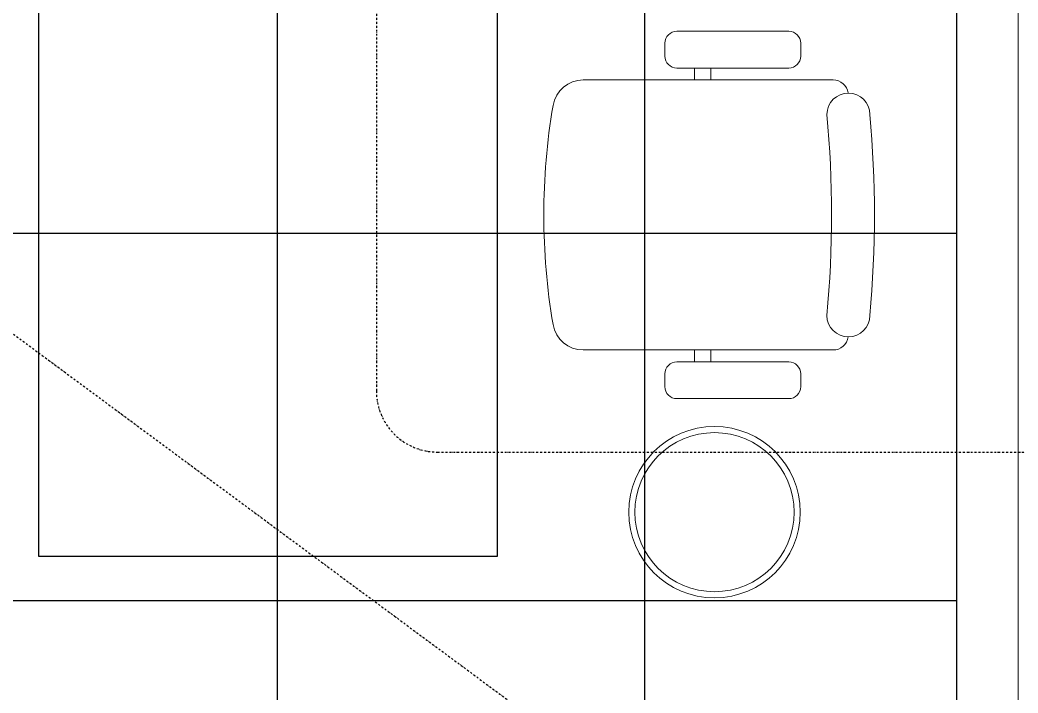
# Model space of a CAD drawing. Extents: x -560814 to 57327, y -29287 to 19916.
# Drawn here: x 11576 to 13206, y 6759 to 7858 of the extents above; entities that cross this region are included whole.
import ezdxf

# ---------------------------------------------------------------- set-up
doc = ezdxf.new("R2010")
doc.units = 0
doc.header["$LTSCALE"] = 0.25
doc.linetypes.add('DASHDOT', pattern=[25.4, 12.7, -6.35, 0, -6.35])
doc.layers.add('01-First Floor$0$FALSE CEILING', color=251, linetype='Continuous')
for name, color, linetype, lineweight in [('01-First Floor$0$LOADING', 253, 'Continuous', 5), ('01-First Floor$0$NEW Wall', 166, 'Continuous', 5), ('01-First Floor$0$Walls', 251, 'Continuous', 5), ('E-LITE-CLNG-CNDT', 6, 'DASHDOT', 35), ('T-DATA-CLNG-COND', 51, 'DASHDOT', 25)]:
    doc.layers.add(name, color=color, linetype=linetype, lineweight=lineweight)

# ---------------------------------------------------------------- blocks, each defined once
blk = doc.blocks.new('01-First Floor$0$WM00001-P')
at = {"layer": '01-First Floor$0$LOADING'}
for radius in [0.14, 0.13]:
    blk.add_circle((0, 0), radius, dxfattribs=at)
blk = doc.blocks.new('*X518')
at = {"color": 0}
for p, q in [((5, 3), (5, 3)), ((5, 3), (5, 3)), ((5, 3), (5, 3)), ((5, 3), (5, 3)), ((5, 3), (5, 3)), ((5, 3), (5, 3)), ((5, 3), (5, 3)), ((5, 3), (5, 3)), ((5, 3), (5, 3)), ((5, 3), (5, 3)), ((5, 3), (5, 3)), ((5, 3), (5, 3)), ((5, 3), (5, 3)), ((5, 3), (5, 3)), ((5, 3), (5, 3)), ((5, 3), (5, 3)), ((5, 3), (5, 3)), ((5, 3), (5, 3)), ((5, 3), (5, 3)), ((5, 3), (5, 3)), ((5, 3), (5, 3)), ((5, 3), (5, 3)), ((5, 3), (5, 3)), ((5, 3), (5, 3)), ((5, 3), (5, 3)), ((5, 3), (5, 3)), ((5, 3), (5, 3)), ((5, 3), (5, 3)), ((5, 3), (5, 3)), ((5, 3), (5, 3)), ((5, 3), (5, 3)), ((5, 3), (5, 3)), ((5, 3), (5, 3)), ((5, 3), (5, 3)), ((5, 3), (5, 3)), ((5, 3), (5, 3)), ((5, 3), (5, 3)), ((5, 3), (5, 3)), ((5, 3), (5, 3)), ((5, 3), (5, 3)), ((5, 3), (5, 3)), ((5, 3), (5, 3)), ((5, 3), (5, 3)), ((5, 3), (5, 3)), ((5, 3), (5, 3)), ((5, 3), (5, 3)), ((5, 3), (5, 3)), ((5, 3), (5, 3)), ((5, 3), (5, 3)), ((5, 3), (5, 3)), ((5, 3), (5, 3)), ((5, 3), (5, 3)), ((5, 3), (5, 3)), ((5, 3), (5, 3)), ((5, 3), (5, 3)), ((5, 3), (5, 3)), ((5, 3), (5, 3)), ((5, 3), (5, 3)), ((5, 3), (5, 3)), ((5, 3), (5, 3)), ((5, 3), (5, 3)), ((5, 3), (5, 3)), ((5, 3), (5, 3)), ((5, 3), (5, 3)), ((5, 3), (5, 3)), ((5, 3), (5, 3)), ((6, 3), (5, 3)), ((5, 3), (5, 3)), ((6, 3), (5, 3)), ((5, 3), (5, 3)), ((6, 3), (5, 3)), ((5, 3), (5, 3)), ((6, 3), (5, 3)), ((5, 3), (5, 3)), ((5, 3), (5, 3)), ((5, 3), (5, 3)), ((5, 3), (5, 3)), ((5, 3), (5, 3)), ((5, 3), (5, 3)), ((5, 3), (5, 3)), ((5, 3), (5, 3)), ((5, 3), (5, 3)), ((5, 3), (5, 3)), ((5, 3), (5, 3)), ((5, 3), (5, 3)), ((5, 3), (5, 3)), ((5, 3), (5, 3)), ((5, 3), (5, 3)), ((5, 3), (5, 3)), ((5, 3), (5, 3)), ((5, 3), (5, 3)), ((5, 3), (5, 3)), ((5, 3), (5, 3)), ((5, 3), (5, 3)), ((5, 3), (5, 3)), ((5, 3), (5, 3)), ((6, 3), (6, 3)), ((6, 3), (6, 3)), ((6, 3), (6, 3)), ((6, 3), (6, 3)), ((6, 3), (6, 3)), ((6, 3), (6, 3)), ((6, 3), (6, 3)), ((6, 3), (6, 3)), ((6, 3), (6, 3)), ((6, 3), (6, 3)), ((6, 3), (6, 3)), ((6, 3), (6, 3)), ((6, 3), (6, 3)), ((6, 3), (6, 3)), ((6, 3), (6, 3)), ((6, 3), (6, 3)), ((6, 3), (6, 3)), ((6, 3), (6, 3)), ((6, 3), (6, 3)), ((6, 3), (6, 3)), ((6, 3), (6, 3)), ((6, 3), (6, 3)), ((6, 3), (6, 3)), ((6, 3), (6, 3)), ((6, 3), (6, 3)), ((6, 3), (6, 3)), ((6, 3), (6, 3)), ((6, 3), (6, 3)), ((6, 3), (6, 3)), ((6, 3), (6, 3)), ((6, 3), (6, 3)), ((6, 3), (6, 3)), ((6, 3), (6, 3)), ((6, 3), (6, 3)), ((6, 3), (6, 3)), ((6, 3), (6, 3)), ((6, 3), (6, 3)), ((6, 3), (6, 3)), ((6, 3), (6, 3)), ((6, 3), (6, 3)), ((6, 3), (6, 3)), ((6, 3), (6, 3)), ((6, 3), (6, 3)), ((6, 3), (6, 3)), ((6, 3), (6, 3)), ((6, 3), (6, 3)), ((6, 3), (6, 3)), ((6, 3), (6, 3)), ((6, 3), (6, 3)), ((6, 3), (6, 3)), ((6, 3), (6, 3)), ((6, 3), (6, 3)), ((6, 3), (6, 3)), ((6, 3), (6, 3)), ((6, 3), (6, 3)), ((6, 3), (6, 3)), ((6, 3), (6, 3)), ((6, 3), (6, 3)), ((6, 3), (6, 3)), ((6, 3), (6, 3)), ((6, 3), (6, 3)), ((6, 3), (6, 3)), ((6, 3), (6, 3)), ((6, 3), (6, 3)), ((6, 3), (6, 3)), ((6, 3), (6, 3)), ((6, 3), (6, 3)), ((6, 3), (6, 3)), ((6, 3), (6, 3)), ((6, 3), (6, 3)), ((6, 3), (6, 3)), ((6, 3), (6, 3)), ((6, 3), (6, 3)), ((6, 3), (6, 3)), ((6, 3), (6, 3)), ((6, 3), (6, 3)), ((6, 3), (6, 3)), ((6, 3), (6, 3)), ((6, 3), (6, 3)), ((6, 3), (6, 3)), ((6, 3), (6, 3)), ((6, 3), (6, 3)), ((6, 3), (6, 3)), ((6, 3), (6, 3)), ((6, 3), (6, 3)), ((6, 3), (6, 3)), ((6, 3), (6, 3)), ((6, 3), (6, 3)), ((6, 3), (6, 3)), ((6, 3), (6, 3)), ((6, 3), (6, 3)), ((6, 3), (6, 3)), ((6, 3), (6, 3)), ((6, 3), (6, 3)), ((6, 3), (6, 3)), ((6, 3), (6, 3)), ((6, 3), (6, 3)), ((6, 3), (6, 3)), ((6, 3), (6, 3)), ((6, 3), (6, 3)), ((6, 3), (6, 3)), ((6, 3), (6, 3)), ((6, 3), (6, 3)), ((6, 3), (6, 3)), ((6, 3), (6, 3)), ((6, 3), (6, 3)), ((6, 3), (6, 3)), ((6, 3), (6, 3)), ((6, 3), (6, 3)), ((6, 3), (6, 3)), ((6, 3), (6, 3)), ((6, 3), (6, 3)), ((6, 3), (6, 3)), ((6, 3), (6, 3)), ((6, 3), (6, 3)), ((6, 3), (6, 3)), ((6, 3), (6, 3)), ((6, 3), (6, 3)), ((6, 3), (6, 3)), ((6, 3), (6, 3)), ((6, 3), (6, 3)), ((6, 3), (6, 3)), ((6, 3), (6, 3)), ((6, 3), (6, 3)), ((6, 3), (6, 3)), ((6, 3), (6, 3)), ((6, 3), (6, 3)), ((6, 3), (6, 3)), ((6, 3), (6, 3)), ((6, 3), (6, 3)), ((6, 3), (6, 3)), ((6, 3), (6, 3)), ((6, 3), (6, 3)), ((6, 3), (6, 3)), ((6, 3), (6, 3)), ((6, 3), (6, 3)), ((6, 3), (6, 3)), ((6, 3), (6, 3)), ((6, 3), (6, 3)), ((6, 3), (6, 3)), ((6, 3), (6, 3)), ((6, 3), (6, 3)), ((6, 3), (6, 3)), ((6, 3), (6, 3)), ((6, 3), (6, 3)), ((6, 3), (6, 3)), ((6, 3), (6, 3)), ((6, 3), (6, 3)), ((6, 3), (6, 3)), ((6, 3), (6, 3)), ((6, 3), (6, 3)), ((6, 3), (6, 3)), ((6, 3), (6, 3)), ((6, 3), (6, 3)), ((6, 3), (6, 3)), ((6, 3), (6, 3)), ((6, 3), (6, 3)), ((6, 3), (6, 3)), ((6, 3), (6, 3)), ((6, 3), (6, 3)), ((6, 3), (6, 3)), ((6, 3), (6, 3)), ((6, 3), (6, 3)), ((6, 3), (6, 3)), ((6, 3), (6, 3)), ((6, 3), (6, 3)), ((6, 3), (6, 3)), ((6, 3), (6, 3)), ((6, 3), (6, 3)), ((6, 3), (6, 3)), ((6, 3), (6, 3)), ((6, 3), (6, 3)), ((6, 3), (6, 3)), ((6, 3), (6, 3)), ((6, 3), (6, 3)), ((6, 3), (6, 3)), ((6, 3), (6, 3)), ((6, 3), (6, 3)), ((6, 3), (6, 3)), ((6, 3), (6, 3)), ((6, 3), (6, 3)), ((6, 3), (6, 3)), ((6, 3), (6, 3)), ((6, 3), (6, 3)), ((6, 3), (6, 3)), ((6, 3), (6, 3)), ((6, 3), (6, 3)), ((6, 3), (6, 3)), ((6, 3), (6, 3)), ((6, 3), (6, 3)), ((6, 3), (6, 3)), ((6, 3), (6, 3)), ((6, 3), (6, 3)), ((6, 3), (6, 3)), ((6, 3), (6, 3)), ((6, 3), (6, 3)), ((6, 3), (6, 3)), ((6, 3), (6, 3)), ((6, 3), (6, 3)), ((6, 3), (6, 3)), ((6, 3), (6, 3)), ((6, 3), (6, 3)), ((6, 3), (6, 3)), ((6, 3), (6, 3)), ((6, 3), (5, 3)), ((6, 3), (5, 3)), ((6, 3), (5, 3)), ((6, 3), (5, 3)), ((6, 3), (5, 3)), ((6, 3), (6, 3)), ((6, 3), (6, 3)), ((6, 3), (6, 3)), ((6, 3), (6, 3)), ((6, 3), (6, 3)), ((6, 3), (6, 3)), ((6, 3), (6, 3)), ((6, 3), (6, 3)), ((6, 3), (6, 3)), ((6, 3), (6, 3)), ((6, 3), (6, 3)), ((6, 3), (6, 3)), ((6, 3), (6, 3)), ((6, 3), (6, 3)), ((6, 3), (6, 3)), ((6, 3), (6, 3)), ((6, 3), (6, 3)), ((6, 3), (6, 3)), ((6, 3), (6, 3)), ((6, 3), (6, 3)), ((6, 3), (6, 3)), ((6, 3), (6, 3)), ((6, 3), (6, 3)), ((6, 3), (6, 3)), ((6, 3), (6, 3)), ((6, 3), (6, 3)), ((6, 3), (6, 3)), ((6, 3), (6, 3)), ((6, 3), (6, 3)), ((6, 3), (6, 3)), ((6, 3), (6, 3)), ((6, 3), (6, 3)), ((6, 3), (6, 3)), ((6, 3), (6, 3)), ((6, 3), (6, 3)), ((6, 3), (6, 3)), ((6, 3), (6, 3)), ((6, 3), (6, 3)), ((6, 3), (6, 3)), ((6, 3), (6, 3)), ((6, 3), (6, 3)), ((6, 3), (6, 3)), ((6, 3), (6, 3)), ((6, 3), (6, 3)), ((6, 3), (6, 3)), ((6, 3), (6, 3)), ((6, 3), (6, 3)), ((6, 3), (6, 3)), ((6, 3), (6, 3)), ((6, 3), (6, 3)), ((6, 3), (6, 3)), ((6, 3), (6, 3)), ((6, 3), (6, 3)), ((6, 3), (6, 3)), ((6, 3), (6, 3)), ((6, 3), (6, 3)), ((6, 3), (6, 3)), ((6, 3), (6, 3)), ((6, 3), (6, 3)), ((6, 3), (6, 3)), ((6, 3), (6, 3)), ((6, 3), (6, 3)), ((6, 3), (6, 3)), ((6, 3), (6, 3)), ((6, 3), (6, 3)), ((6, 3), (6, 3)), ((6, 3), (6, 3)), ((6, 3), (6, 3)), ((6, 3), (6, 3)), ((6, 3), (6, 3)), ((6, 3), (6, 3)), ((6, 3), (6, 3)), ((6, 3), (6, 3)), ((6, 3), (6, 3)), ((6, 3), (6, 3)), ((6, 3), (6, 3)), ((6, 3), (6, 3)), ((6, 3), (6, 3)), ((6, 3), (6, 3)), ((6, 3), (6, 3)), ((6, 3), (6, 3)), ((6, 3), (6, 3)), ((6, 3), (6, 3)), ((6, 3), (6, 3)), ((6, 3), (6, 3)), ((6, 3), (6, 3)), ((6, 3), (6, 3)), ((6, 3), (6, 3)), ((6, 3), (6, 3)), ((6, 3), (6, 3)), ((6, 3), (6, 3)), ((6, 3), (6, 3)), ((6, 3), (6, 3)), ((6, 3), (6, 3)), ((6, 3), (6, 3)), ((6, 3), (6, 3)), ((6, 3), (6, 3)), ((6, 3), (6, 3)), ((6, 3), (6, 3)), ((6, 3), (6, 3)), ((6, 3), (6, 3)), ((6, 3), (6, 3)), ((6, 3), (6, 3)), ((6, 3), (6, 3)), ((6, 3), (6, 3)), ((6, 3), (6, 3)), ((6, 3), (6, 3)), ((6, 3), (6, 3)), ((6, 3), (6, 3)), ((6, 3), (6, 3)), ((6, 3), (6, 3)), ((6, 3), (6, 3)), ((6, 3), (6, 3)), ((6, 3), (6, 3)), ((6, 3), (6, 3)), ((6, 3), (6, 3)), ((6, 3), (6, 3)), ((6, 3), (6, 3)), ((6, 3), (6, 3)), ((6, 3), (6, 3)), ((6, 3), (6, 3)), ((6, 3), (6, 3)), ((6, 3), (6, 3)), ((6, 3), (6, 3)), ((6, 3), (6, 3)), ((6, 3), (6, 3)), ((6, 3), (6, 3)), ((6, 3), (6, 3)), ((6, 3), (6, 3)), ((6, 3), (6, 3)), ((6, 3), (6, 3)), ((6, 3), (6, 3)), ((6, 3), (6, 3)), ((6, 3), (6, 3)), ((6, 3), (6, 3)), ((6, 3), (6, 3)), ((6, 3), (6, 3)), ((6, 3), (6, 3)), ((6, 3), (6, 3)), ((6, 3), (6, 3)), ((6, 3), (6, 3)), ((6, 3), (6, 3)), ((6, 3), (6, 3)), ((6, 3), (6, 3)), ((6, 3), (6, 3)), ((6, 3), (6, 3)), ((6, 3), (6, 3)), ((6, 3), (6, 3)), ((6, 3), (6, 3)), ((6, 3), (6, 3)), ((6, 3), (6, 3)), ((6, 3), (6, 3)), ((6, 3), (6, 3)), ((6, 3), (6, 3)), ((6, 3), (6, 3)), ((6, 3), (6, 3)), ((6, 3), (6, 3)), ((6, 3), (6, 3)), ((6, 3), (6, 3)), ((6, 3), (6, 3)), ((6, 3), (6, 3)), ((6, 3), (6, 3)), ((6, 3), (6, 3)), ((6, 3), (6, 3)), ((6, 3), (6, 3)), ((6, 3), (6, 3)), ((6, 3), (6, 3)), ((6, 3), (6, 3)), ((6, 3), (6, 3)), ((6, 3), (6, 3)), ((6, 3), (6, 3)), ((6, 3), (6, 3)), ((6, 3), (6, 3)), ((6, 3), (6, 3)), ((6, 3), (6, 3)), ((6, 3), (6, 3)), ((6, 3), (6, 3)), ((6, 3), (6, 3)), ((6, 3), (6, 3)), ((6, 3), (6, 3)), ((6, 3), (6, 3)), ((6, 3), (6, 3)), ((6, 3), (6, 3)), ((6, 3), (6, 3)), ((6, 3), (6, 3)), ((6, 3), (6, 3)), ((6, 3), (6, 3)), ((6, 3), (6, 3)), ((6, 3), (6, 3)), ((6, 3), (6, 3)), ((6, 3), (6, 3)), ((6, 3), (6, 3)), ((6, 3), (6, 3)), ((6, 3), (6, 3)), ((6, 3), (6, 3)), ((6, 3), (6, 3)), ((6, 3), (6, 3)), ((6, 3), (6, 3)), ((6, 3), (6, 3)), ((6, 3), (6, 3)), ((6, 3), (6, 3)), ((6, 3), (6, 3)), ((6, 3), (6, 3)), ((6, 3), (6, 3)), ((6, 3), (6, 3)), ((6, 3), (6, 3)), ((6, 3), (6, 3)), ((6, 3), (6, 3)), ((6, 3), (6, 3)), ((6, 3), (6, 3)), ((6, 3), (6, 3)), ((6, 3), (6, 3)), ((6, 3), (6, 3)), ((6, 3), (6, 3)), ((6, 3), (6, 3)), ((6, 3), (6, 3)), ((6, 3), (6, 3)), ((6, 3), (6, 3)), ((6, 3), (6, 3)), ((6, 3), (6, 3)), ((6, 3), (6, 3)), ((6, 3), (6, 3)), ((6, 3), (6, 3)), ((6, 3), (6, 3)), ((6, 3), (6, 3)), ((6, 3), (6, 3)), ((6, 3), (6, 3)), ((6, 3), (6, 3)), ((6, 3), (6, 3)), ((6, 3), (6, 3)), ((6, 3), (6, 3)), ((6, 3), (6, 3)), ((6, 3), (6, 3)), ((6, 3), (6, 3)), ((6, 3), (6, 3)), ((6, 3), (6, 3)), ((6, 3), (6, 3)), ((6, 3), (6, 3)), ((6, 3), (6, 3)), ((6, 3), (6, 3)), ((6, 3), (6, 3)), ((6, 3), (6, 3)), ((6, 3), (6, 3)), ((6, 3), (6, 3)), ((6, 3), (6, 3)), ((6, 3), (6, 3)), ((6, 3), (6, 3)), ((6, 3), (6, 3)), ((6, 3), (6, 3)), ((6, 3), (6, 3)), ((6, 3), (6, 3)), ((6, 3), (6, 3)), ((6, 3), (6, 3)), ((6, 3), (6, 3)), ((6, 3), (6, 3)), ((6, 3), (6, 3)), ((6, 3), (6, 3)), ((6, 3), (6, 3)), ((6, 3), (6, 3)), ((6, 3), (6, 3)), ((6, 3), (6, 3)), ((6, 3), (6, 3)), ((6, 3), (6, 3)), ((6, 3), (6, 3)), ((6, 3), (6, 3)), ((6, 3), (6, 3)), ((6, 3), (6, 3)), ((6, 3), (6, 3)), ((6, 3), (6, 3)), ((6, 3), (6, 3)), ((6, 3), (6, 3)), ((6, 3), (6, 3)), ((6, 3), (6, 3)), ((6, 3), (6, 3)), ((6, 3), (6, 3)), ((6, 3), (6, 3)), ((6, 3), (6, 3)), ((6, 3), (6, 3)), ((6, 3), (6, 3)), ((6, 3), (6, 3)), ((6, 3), (6, 3)), ((6, 3), (6, 3)), ((6, 3), (6, 3)), ((6, 3), (6, 3)), ((6, 3), (6, 3)), ((6, 3), (6, 3)), ((6, 3), (6, 3)), ((6, 3), (6, 3)), ((6, 3), (6, 3)), ((6, 3), (6, 3)), ((6, 3), (6, 3)), ((6, 3), (6, 3)), ((6, 3), (6, 3)), ((6, 3), (6, 3)), ((6, 3), (6, 3)), ((6, 3), (6, 3)), ((6, 3), (6, 3)), ((6, 3), (6, 3)), ((6, 3), (6, 3)), ((6, 3), (6, 3)), ((6, 3), (6, 3)), ((6, 3), (6, 3)), ((6, 3), (6, 3)), ((6, 3), (6, 3)), ((6, 3), (6, 3)), ((6, 3), (6, 3)), ((6, 3), (6, 3)), ((6, 3), (6, 3)), ((6, 3), (6, 3)), ((6, 3), (6, 3)), ((6, 3), (6, 3)), ((6, 3), (6, 3)), ((6, 3), (6, 3)), ((6, 3), (6, 3)), ((6, 3), (6, 3)), ((6, 3), (6, 3)), ((6, 3), (6, 3))]:
    blk.add_line(p, q, dxfattribs=at)
blk = doc.blocks.new('*X519')
at = {"color": 0}
for p, q in [((13, 1), (13, 1)), ((13, 1), (13, 1)), ((13, 1), (13, 1)), ((13, 1), (13, 1)), ((13, 1), (13, 1)), ((13, 1), (13, 1)), ((13, 1), (13, 1)), ((13, 1), (13, 1)), ((13, 1), (13, 1)), ((13, 1), (13, 1)), ((13, 1), (13, 1)), ((13, 1), (13, 1)), ((13, 1), (13, 1)), ((13, 1), (13, 1)), ((13, 1), (13, 1)), ((13, 1), (14, 1)), ((13, 1), (14, 1)), ((13, 1), (14, 1)), ((13, 1), (13, 1)), ((13, 1), (13, 1)), ((13, 1), (13, 1)), ((13, 1), (13, 1)), ((13, 1), (13, 1)), ((13, 1), (13, 1)), ((13, 1), (13, 1)), ((13, 1), (13, 1)), ((13, 1), (13, 1)), ((13, 1), (13, 1)), ((13, 1), (13, 1)), ((13, 1), (13, 1)), ((13, 1), (13, 1)), ((13, 1), (13, 1)), ((13, 1), (13, 1)), ((13, 1), (13, 1)), ((13, 1), (13, 1)), ((13, 1), (13, 1)), ((13, 1), (13, 1)), ((13, 1), (13, 1)), ((13, 1), (13, 1)), ((13, 1), (13, 1)), ((13, 1), (13, 1)), ((13, 1), (13, 1)), ((13, 1), (13, 1)), ((13, 1), (13, 1)), ((13, 1), (13, 1)), ((13, 1), (13, 1)), ((13, 1), (13, 1)), ((13, 1), (13, 1)), ((13, 1), (13, 1)), ((13, 1), (13, 1)), ((13, 1), (13, 1)), ((13, 1), (13, 1)), ((13, 1), (13, 1)), ((13, 1), (13, 1)), ((13, 1), (13, 1)), ((13, 1), (13, 1)), ((13, 1), (13, 1)), ((13, 1), (13, 1)), ((13, 1), (13, 1)), ((13, 1), (13, 1)), ((13, 1), (13, 1)), ((13, 1), (13, 1)), ((13, 1), (13, 1)), ((13, 1), (13, 1)), ((13, 1), (13, 1)), ((13, 1), (13, 1)), ((13, 1), (13, 1)), ((13, 1), (13, 1)), ((13, 1), (13, 1)), ((13, 1), (13, 1)), ((13, 1), (13, 1)), ((13, 1), (13, 1)), ((13, 1), (13, 1)), ((13, 1), (13, 1)), ((13, 1), (13, 1)), ((13, 1), (13, 1)), ((13, 1), (13, 1)), ((13, 1), (13, 1)), ((13, 1), (13, 1)), ((13, 1), (13, 1)), ((13, 1), (13, 1)), ((13, 1), (13, 1)), ((13, 1), (13, 1)), ((13, 1), (13, 1)), ((13, 1), (13, 1)), ((13, 1), (13, 1)), ((13, 1), (13, 1)), ((13, 1), (13, 1)), ((13, 1), (13, 1)), ((13, 1), (13, 1)), ((13, 1), (13, 1)), ((13, 1), (13, 1)), ((13, 1), (13, 1)), ((13, 1), (13, 1)), ((13, 1), (13, 1)), ((13, 1), (13, 1)), ((13, 1), (13, 1)), ((13, 1), (13, 1)), ((13, 1), (13, 1)), ((13, 1), (13, 1)), ((13, 1), (13, 1)), ((13, 1), (13, 1)), ((13, 1), (13, 1)), ((13, 1), (13, 1)), ((13, 1), (13, 1)), ((13, 1), (13, 1)), ((13, 1), (13, 1)), ((13, 1), (13, 1)), ((13, 1), (13, 1)), ((13, 1), (13, 1)), ((13, 1), (13, 1)), ((13, 1), (13, 1)), ((13, 1), (13, 1)), ((13, 1), (13, 1)), ((13, 1), (13, 1)), ((13, 1), (13, 1)), ((13, 1), (13, 1)), ((13, 1), (13, 1)), ((13, 1), (13, 1)), ((13, 1), (13, 1)), ((13, 1), (13, 1)), ((13, 1), (13, 1)), ((13, 1), (13, 1)), ((13, 1), (14, 1)), ((13, 0), (13, 0)), ((13, 0), (13, 0)), ((13, 0), (13, 0)), ((13, 0), (13, 0)), ((13, 0), (13, 0)), ((13, 0), (13, 0)), ((13, 0), (13, 0)), ((13, 0), (13, 0)), ((13, 0), (13, 0)), ((13, 0), (13, 0)), ((13, 0), (13, 0)), ((13, 0), (13, 0)), ((13, 0), (13, 0)), ((13, 0), (13, 0)), ((13, 0), (13, 0)), ((13, 0), (13, 0)), ((13, 0), (13, 0)), ((13, 0), (13, 0)), ((13, 0), (13, 0)), ((13, 0), (13, 0)), ((13, 0), (13, 0)), ((13, 0), (13, 0)), ((13, 0), (13, 0)), ((13, 0), (13, 0)), ((13, 0), (13, 0)), ((13, 0), (13, 0)), ((13, 0), (13, 0)), ((13, 0), (13, 0)), ((13, 0), (13, 0)), ((13, 0), (13, 0)), ((13, 0), (13, 0)), ((13, 0), (13, 0)), ((13, 0), (13, 0)), ((13, 0), (13, 0)), ((13, 0), (13, 0)), ((13, 0), (13, 0)), ((13, 0), (13, 0)), ((13, 0), (13, 0)), ((13, 0), (13, 0)), ((13, 0), (13, 0)), ((13, 0), (13, 0)), ((13, 0), (13, 0)), ((13, 0), (13, 0)), ((13, 0), (13, 0)), ((13, 0), (13, 0)), ((13, 0), (13, 0)), ((13, 0), (13, 0)), ((13, 0), (13, 0)), ((13, 0), (14, 0)), ((13, 0), (14, 0)), ((13, 0), (13, 0)), ((13, 0), (14, 0)), ((14, 1), (14, 1)), ((14, 1), (14, 1)), ((14, 1), (14, 1)), ((14, 1), (14, 1)), ((14, 1), (14, 1)), ((14, 1), (14, 1)), ((14, 1), (14, 1)), ((14, 1), (14, 1)), ((14, 1), (14, 1)), ((14, 1), (14, 1)), ((14, 1), (14, 1)), ((14, 1), (14, 1)), ((14, 1), (14, 1)), ((14, 1), (14, 1)), ((14, 1), (14, 1)), ((14, 1), (14, 1)), ((14, 1), (14, 1)), ((14, 1), (14, 1)), ((14, 1), (14, 1)), ((14, 1), (14, 1)), ((14, 1), (14, 1)), ((14, 1), (14, 1)), ((14, 1), (14, 1)), ((14, 1), (14, 1)), ((14, 1), (14, 1)), ((14, 1), (14, 1)), ((14, 1), (14, 1)), ((14, 1), (14, 1)), ((14, 1), (14, 1)), ((14, 1), (14, 1)), ((14, 1), (14, 1)), ((14, 1), (14, 1)), ((14, 1), (14, 1)), ((14, 1), (14, 1)), ((14, 1), (14, 1)), ((14, 1), (14, 1)), ((14, 1), (14, 1)), ((14, 1), (14, 1)), ((14, 1), (14, 1)), ((14, 1), (14, 1)), ((14, 1), (14, 1)), ((14, 1), (14, 1)), ((14, 1), (14, 1)), ((14, 1), (14, 1)), ((14, 1), (14, 1)), ((14, 1), (14, 1)), ((14, 1), (14, 1)), ((14, 1), (14, 1)), ((14, 1), (14, 1)), ((14, 1), (14, 1)), ((14, 1), (14, 1)), ((14, 1), (14, 1)), ((14, 1), (14, 1)), ((14, 1), (14, 1)), ((14, 1), (14, 1)), ((14, 1), (14, 1)), ((14, 1), (14, 1)), ((14, 1), (14, 1)), ((14, 1), (14, 1)), ((14, 1), (14, 1)), ((14, 1), (14, 1)), ((14, 1), (14, 1)), ((14, 1), (14, 1)), ((14, 1), (14, 1)), ((14, 1), (14, 1)), ((14, 1), (14, 1)), ((14, 1), (14, 1)), ((14, 1), (14, 1)), ((14, 1), (14, 1)), ((14, 1), (14, 1)), ((14, 1), (14, 1)), ((14, 1), (14, 1)), ((14, 1), (14, 1)), ((14, 1), (14, 1)), ((14, 1), (14, 1)), ((14, 1), (14, 1)), ((14, 1), (14, 1)), ((14, 1), (14, 1)), ((14, 1), (14, 1)), ((14, 1), (14, 1)), ((14, 1), (14, 1)), ((14, 1), (14, 1)), ((14, 1), (14, 1)), ((14, 1), (14, 1)), ((14, 1), (14, 1)), ((14, 1), (14, 1)), ((14, 1), (14, 1)), ((14, 1), (14, 1)), ((14, 1), (14, 1)), ((14, 1), (14, 1)), ((14, 1), (14, 1)), ((14, 1), (14, 1)), ((14, 1), (14, 1)), ((14, 1), (14, 1)), ((14, 0), (14, 0)), ((14, 0), (14, 0)), ((14, 0), (14, 0)), ((14, 0), (14, 0)), ((14, 0), (14, 0)), ((14, 0), (14, 0)), ((14, 0), (14, 0)), ((14, 0), (14, 0)), ((14, 0), (14, 0)), ((14, 0), (14, 0)), ((14, 0), (14, 0)), ((14, 0), (14, 0)), ((14, 0), (14, 0)), ((14, 0), (14, 0)), ((14, 0), (14, 0)), ((14, 0), (14, 0)), ((14, 0), (14, 0)), ((14, 0), (14, 0)), ((14, 0), (14, 0)), ((14, 0), (14, 0)), ((14, 0), (14, 0)), ((14, 0), (14, 0)), ((14, 0), (14, 0)), ((14, 0), (14, 0)), ((14, 0), (14, 0)), ((14, 0), (14, 0)), ((14, 0), (14, 0)), ((14, 0), (14, 0)), ((14, 0), (14, 0)), ((14, 0), (14, 0)), ((14, 0), (14, 0)), ((14, 0), (14, 0)), ((14, 0), (14, 0)), ((14, 0), (14, 0)), ((14, 0), (14, 0)), ((14, 0), (14, 0)), ((14, 0), (14, 0)), ((14, 0), (14, 0)), ((14, 0), (14, 0)), ((14, 0), (14, 0)), ((14, 0), (14, 0)), ((14, 0), (14, 0)), ((14, 0), (14, 0)), ((14, 0), (14, 0)), ((14, 0), (14, 0)), ((14, 0), (14, 0)), ((14, 0), (14, 0)), ((14, 0), (14, 0)), ((13, 0), (13, 0)), ((13, 0), (14, 0)), ((13, 0), (13, 0)), ((13, 0), (14, 0)), ((13, 0), (13, 0)), ((13, 0), (14, 0)), ((13, 0), (13, 0)), ((13, 0), (13, 0)), ((13, 0), (13, 0)), ((13, 0), (13, 0)), ((13, 0), (14, 0)), ((13, 0), (13, 0)), ((13, 0), (14, 0)), ((13, 0), (13, 0)), ((13, 0), (14, 0)), ((13, 0), (13, 0)), ((13, 0), (14, 0)), ((13, 0), (13, 0)), ((13, 0), (14, 0)), ((13, 0), (13, 0)), ((13, 0), (14, 0)), ((13, 0), (13, 0)), ((13, 0), (14, 0)), ((13, 0), (13, 0)), ((13, 0), (13, 0)), ((13, 0), (13, 0)), ((13, 0), (14, 0)), ((13, 0), (13, 0)), ((13, 0), (14, 0)), ((13, 0), (13, 0)), ((13, 0), (14, 0)), ((13, 0), (13, 0)), ((13, 0), (14, 0)), ((13, 0), (13, 0)), ((13, 0), (13, 0)), ((13, 0), (13, 0)), ((13, 0), (13, 0)), ((13, 0), (13, 0)), ((13, 0), (13, 0)), ((13, 0), (13, 0)), ((13, 0), (13, 0)), ((13, 0), (13, 0)), ((13, 0), (13, 0)), ((13, 0), (13, 0)), ((13, 0), (13, 0)), ((13, 0), (13, 0)), ((13, 0), (13, 0)), ((13, 0), (13, 0)), ((13, 0), (13, 0)), ((13, 0), (13, 0)), ((13, 0), (13, 0)), ((13, 0), (13, 0)), ((13, 0), (13, 0)), ((13, 0), (13, 0)), ((13, 0), (13, 0)), ((13, 0), (13, 0)), ((13, 0), (13, 0)), ((13, 0), (13, 0)), ((13, 0), (13, 0)), ((13, 0), (13, 0)), ((13, 0), (13, 0)), ((13, 0), (13, 0)), ((13, 0), (13, 0)), ((13, 0), (13, 0)), ((13, -1), (13, -1)), ((13, -1), (13, -1)), ((13, -1), (13, -1)), ((13, -1), (13, -1)), ((13, -1), (13, -1)), ((13, -1), (14, -1)), ((13, -1), (13, -1)), ((14, 0), (14, 0)), ((14, 0), (14, 0)), ((14, 0), (14, 0)), ((14, 0), (14, 0)), ((14, 0), (14, 0)), ((14, 0), (14, 0)), ((14, 0), (14, 0)), ((14, 0), (14, 0)), ((14, 0), (14, 0)), ((14, 0), (14, 0)), ((14, 0), (14, 0)), ((14, 0), (14, 0)), ((14, 0), (14, 0)), ((14, 0), (14, 0)), ((14, 0), (14, 0)), ((13, 0), (14, 0)), ((14, 0), (14, 0)), ((14, 0), (14, 0)), ((14, 0), (14, 0)), ((14, 0), (14, 0)), ((14, 0), (14, 0)), ((14, 0), (14, 0)), ((14, 0), (14, 0)), ((14, 0), (14, 0)), ((14, 0), (14, 0)), ((14, 0), (14, 0)), ((14, 0), (14, 0)), ((14, 0), (14, 0)), ((14, 0), (14, 0)), ((14, 0), (14, 0)), ((14, 0), (14, 0)), ((14, 0), (14, 0)), ((14, 0), (14, 0)), ((14, 0), (14, 0)), ((14, 0), (14, 0)), ((14, 0), (14, 0)), ((14, 0), (14, 0)), ((14, 0), (14, 0)), ((14, 0), (14, 0)), ((14, 0), (14, 0)), ((14, 0), (14, 0)), ((14, 0), (14, 0)), ((14, 0), (14, 0)), ((14, 0), (14, 0)), ((14, 0), (14, 0)), ((14, 0), (14, 0)), ((14, 0), (14, 0)), ((14, 0), (14, 0)), ((14, 0), (14, 0)), ((14, 0), (14, 0)), ((14, -1), (14, -1)), ((14, -1), (14, -1)), ((14, -1), (14, -1)), ((14, -1), (14, -1)), ((14, -1), (14, -1))]:
    blk.add_line(p, q, dxfattribs=at)
blk = doc.blocks.new('01-First Floor$0$GF21018-P')
at = {"color": 0}
for p, q in [((-0.2207, 0.4756), (-0.2207, 0.0675)), ((0.2205, 0.4756), (0.2205, 0.0675)), ((-0.2806, 0.3422), (-0.2598, 0.3422)), ((0.2596, 0.3422), (0.2804, 0.3422)), ((-0.3002, 0.3226), (-0.3002, 0.14)), ((-0.2402, 0.3226), (-0.2402, 0.14)), ((0.24, 0.3226), (0.24, 0.14)), ((0.3, 0.3226), (0.3, 0.14)), ((-0.2402, 0.2937), (-0.2207, 0.2937)), ((0.2205, 0.2937), (0.24, 0.2937)), ((-0.2402, 0.2671), (-0.2207, 0.2671)), ((0.2205, 0.2671), (0.24, 0.2671)), ((-0.2806, 0.1204), (-0.2598, 0.1204)), ((0.2596, 0.1204), (0.2804, 0.1204))]:
    blk.add_line(p, q, dxfattribs=at)
for points in [[(0.24, 0.2937), (0.24, 0.2937), (0.24, 0.2937), (0.24, 0.2937), (0.24, 0.2937), (0.24, 0.2937), (0.24, 0.2937), (0.24, 0.2937), (0.24, 0.2937), (0.24, 0.2937), (0.24, 0.2937), (0.24, 0.2937), (0.24, 0.2937), (0.24, 0.2937), (0.24, 0.2937), (0.24, 0.2937), (0.24, 0.2937), (0.24, 0.2937), (0.24, 0.2937), (0.24, 0.2937), (0.24, 0.2937), (0.24, 0.2937), (0.24, 0.2937), (0.24, 0.2937), (0.24, 0.2937), (0.24, 0.2937), (0.24, 0.2937), (0.24, 0.2937), (0.24, 0.2937), (0.24, 0.2937), (0.24, 0.2937), (0.24, 0.2937), (0.24, 0.2937), (0.24, 0.2937), (0.24, 0.2937), (0.24, 0.2937), (0.24, 0.2937), (0.24, 0.2937), (0.24, 0.2937), (0.24, 0.2937), (0.24, 0.2937), (0.24, 0.2937), (0.24, 0.2937), (0.24, 0.2937), (0.24, 0.2937), (0.24, 0.2937), (0.24, 0.2937), (0.24, 0.2937), (0.24, 0.2937), (0.24, 0.2937), (0.24, 0.2937), (0.24, 0.2937), (0.24, 0.2937), (0.24, 0.2937), (0.24, 0.2937), (0.24, 0.2937), (0.24, 0.2937), (0.24, 0.2937), (0.24, 0.2937), (0.24, 0.2937), (0.24, 0.2937), (0.24, 0.2937), (0.24, 0.2937), (0.24, 0.2937), (0.24, 0.2937), (0.24, 0.2937), (0.24, 0.2937), (0.24, 0.2937), (0.24, 0.2937), (0.24, 0.2937), (0.24, 0.2937), (0.24, 0.2937), (0.24, 0.2937), (0.24, 0.2937), (0.24, 0.2937), (0.24, 0.2937), (0.24, 0.2937), (0.24, 0.2937), (0.24, 0.2937), (0.24, 0.2937), (0.24, 0.2937), (0.24, 0.2937), (0.24, 0.2937), (0.24, 0.2937), (0.24, 0.2937), (0.24, 0.2937), (0.24, 0.2937), (0.24, 0.2937), (0.24, 0.2937), (0.24, 0.2937), (0.24, 0.2937), (0.24, 0.2937), (0.24, 0.2937), (0.24, 0.2937), (0.24, 0.2937), (0.24, 0.2937), (0.24, 0.2937), (0.24, 0.2937), (0.24, 0.2937), (0.24, 0.2937), (0.24, 0.2937), (0.24, 0.2937), (0.24, 0.2937), (0.24, 0.2937), (0.24, 0.2937), (0.24, 0.2937), (0.24, 0.2937), (0.24, 0.2937), (0.24, 0.2937), (0.24, 0.2937), (0.24, 0.2937), (0.24, 0.2937), (0.24, 0.2937), (0.24, 0.2937), (0.24, 0.2937), (0.24, 0.2937), (0.24, 0.2937), (0.24, 0.2937), (0.24, 0.2937), (0.24, 0.2937), (0.24, 0.2937), (0.24, 0.2937), (0.24, 0.2937), (0.24, 0.2937), (0.24, 0.2937), (0.24, 0.2937), (0.24, 0.2937), (0.24, 0.2937), (0.24, 0.2937), (0.24, 0.2937), (0.24, 0.2937), (0.24, 0.2937), (0.24, 0.2937), (0.24, 0.2937), (0.24, 0.2937), (0.24, 0.2937), (0.24, 0.2937), (0.24, 0.2937), (0.24, 0.2937), (0.24, 0.2937), (0.24, 0.2937), (0.24, 0.2937), (0.24, 0.2937), (0.24, 0.2937), (0.24, 0.2937), (0.24, 0.2937), (0.24, 0.2937), (0.24, 0.2937), (0.24, 0.2937), (0.24, 0.2937), (0.24, 0.2937), (0.24, 0.2937), (0.24, 0.2937), (0.24, 0.2937), (0.24, 0.2937), (0.24, 0.2937), (0.24, 0.2937), (0.24, 0.2937), (0.24, 0.2937), (0.24, 0.2937), (0.24, 0.2937), (0.24, 0.2937), (0.24, 0.2937), (0.24, 0.2937), (0.24, 0.2937), (0.24, 0.2937), (0.24, 0.2937), (0.24, 0.2937), (0.24, 0.2937), (0.24, 0.2937), (0.24, 0.2937), (0.24, 0.2937), (0.24, 0.2937), (0.24, 0.2937), (0.24, 0.2937), (0.24, 0.2937), (0.24, 0.2937), (0.24, 0.2937), (0.24, 0.2937), (0.24, 0.2937), (0.24, 0.2937), (0.24, 0.2937), (0.24, 0.2937), (0.24, 0.2937), (0.24, 0.2937), (0.24, 0.2937), (0.24, 0.2937), (0.24, 0.2937), (0.24, 0.2937), (0.24, 0.2937), (0.24, 0.2937), (0.24, 0.2937), (0.24, 0.2937), (0.24, 0.2937), (0.24, 0.2937), (0.24, 0.2937), (0.24, 0.2937), (0.24, 0.2937), (0.24, 0.2937), (0.24, 0.2937), (0.24, 0.2937), (0.24, 0.2937), (0.24, 0.2937), (0.24, 0.2937), (0.24, 0.2937), (0.24, 0.2937), (0.24, 0.2937), (0.24, 0.2937), (0.24, 0.2937), (0.24, 0.2937), (0.24, 0.2937), (0.24, 0.2937), (0.24, 0.2937), (0.24, 0.2937), (0.24, 0.2937), (0.24, 0.2937), (0.24, 0.2937), (0.24, 0.2937), (0.24, 0.2937), (0.24, 0.2937), (0.24, 0.2937), (0.24, 0.2937), (0.24, 0.2937), (0.24, 0.2937), (0.24, 0.2937), (0.24, 0.2937), (0.24, 0.2937), (0.24, 0.2937), (0.24, 0.2937), (0.24, 0.2937), (0.24, 0.2937), (0.24, 0.2937), (0.24, 0.2937), (0.24, 0.2937), (0.24, 0.2937), (0.24, 0.2937), (0.24, 0.2937), (0.24, 0.2937), (0.24, 0.2937), (0.24, 0.2937), (0.24, 0.2937), (0.24, 0.2937), (0.24, 0.2937), (0.24, 0.2937), (0.24, 0.2937), (0.24, 0.2937), (0.24, 0.2937), (0.24, 0.2937), (0.24, 0.2937), (0.24, 0.2937), (0.24, 0.2937), (0.24, 0.2937), (0.24, 0.2937), (0.24, 0.2937), (0.24, 0.2937), (0.24, 0.2937), (0.24, 0.2937), (0.24, 0.2937), (0.24, 0.2937), (0.24, 0.2937), (0.24, 0.2937), (0.24, 0.2937), (0.24, 0.2937), (0.24, 0.2937), (0.24, 0.2937), (0.24, 0.2937), (0.24, 0.2937), (0.24, 0.2937), (0.24, 0.2937), (0.24, 0.2937), (0.24, 0.2937), (0.24, 0.2937), (0.24, 0.2937), (0.24, 0.2937), (0.24, 0.2937), (0.24, 0.2937), (0.24, 0.2937)], [(0.24, 0.2937), (0.24, 0.2937), (0.24, 0.2937), (0.24, 0.2937), (0.24, 0.2937), (0.24, 0.2937), (0.24, 0.2937), (0.24, 0.2937), (0.24, 0.2937), (0.24, 0.2937), (0.24, 0.2937), (0.24, 0.2937), (0.24, 0.2937), (0.24, 0.2937), (0.24, 0.2937), (0.24, 0.2937), (0.24, 0.2937), (0.24, 0.2937), (0.24, 0.2937), (0.24, 0.2937), (0.24, 0.2937), (0.24, 0.2937), (0.24, 0.2937), (0.24, 0.2937), (0.24, 0.2937), (0.24, 0.2937), (0.24, 0.2937), (0.24, 0.2937), (0.24, 0.2937), (0.24, 0.2937), (0.24, 0.2937), (0.24, 0.2937), (0.24, 0.2937), (0.24, 0.2937), (0.24, 0.2937), (0.24, 0.2937), (0.24, 0.2937), (0.24, 0.2937), (0.24, 0.2937), (0.24, 0.2937), (0.24, 0.2937), (0.24, 0.2937), (0.24, 0.2937), (0.24, 0.2937), (0.24, 0.2937), (0.24, 0.2937), (0.24, 0.2937), (0.24, 0.2937), (0.24, 0.2937), (0.24, 0.2937), (0.24, 0.2937), (0.24, 0.2937), (0.24, 0.2937), (0.24, 0.2937), (0.24, 0.2937), (0.24, 0.2937), (0.24, 0.2937), (0.24, 0.2937), (0.24, 0.2937), (0.24, 0.2937), (0.24, 0.2937), (0.24, 0.2937), (0.24, 0.2937), (0.24, 0.2937), (0.24, 0.2937), (0.24, 0.2937), (0.24, 0.2937), (0.24, 0.2937), (0.24, 0.2937), (0.24, 0.2937), (0.24, 0.2937), (0.24, 0.2937), (0.24, 0.2937), (0.24, 0.2937), (0.24, 0.2937), (0.24, 0.2937), (0.24, 0.2937), (0.24, 0.2937), (0.24, 0.2937), (0.24, 0.2937), (0.24, 0.2937), (0.24, 0.2937), (0.24, 0.2937), (0.24, 0.2937), (0.24, 0.2937), (0.24, 0.2937), (0.24, 0.2937), (0.24, 0.2937), (0.24, 0.2937), (0.24, 0.2937), (0.24, 0.2937), (0.24, 0.2937), (0.24, 0.2937), (0.24, 0.2937), (0.24, 0.2937), (0.24, 0.2937), (0.24, 0.2937), (0.24, 0.2937), (0.24, 0.2937), (0.24, 0.2937), (0.24, 0.2937), (0.24, 0.2937), (0.24, 0.2937), (0.24, 0.2937), (0.24, 0.2937), (0.24, 0.2937), (0.24, 0.2937), (0.24, 0.2937), (0.24, 0.2937), (0.24, 0.2937), (0.24, 0.2937), (0.24, 0.2937), (0.24, 0.2937), (0.24, 0.2937), (0.24, 0.2937), (0.24, 0.2937), (0.24, 0.2937), (0.24, 0.2937), (0.24, 0.2937), (0.24, 0.2937), (0.24, 0.2937), (0.24, 0.2937), (0.24, 0.2937), (0.24, 0.2937), (0.24, 0.2937), (0.24, 0.2937), (0.24, 0.2937), (0.24, 0.2937), (0.24, 0.2937), (0.24, 0.2937), (0.24, 0.2937), (0.24, 0.2937), (0.24, 0.2937), (0.24, 0.2937), (0.24, 0.2937), (0.24, 0.2937), (0.24, 0.2937), (0.24, 0.2937), (0.24, 0.2937), (0.24, 0.2937), (0.24, 0.2937), (0.24, 0.2937), (0.24, 0.2937), (0.24, 0.2937), (0.24, 0.2937), (0.24, 0.2937), (0.24, 0.2937), (0.24, 0.2937), (0.24, 0.2937), (0.24, 0.2937), (0.24, 0.2937), (0.24, 0.2937), (0.24, 0.2937), (0.24, 0.2937), (0.24, 0.2937), (0.24, 0.2937), (0.24, 0.2937), (0.24, 0.2937), (0.24, 0.2937), (0.24, 0.2937), (0.24, 0.2937), (0.24, 0.2937), (0.24, 0.2937), (0.24, 0.2937), (0.24, 0.2937), (0.24, 0.2937), (0.24, 0.2937), (0.24, 0.2937), (0.24, 0.2937), (0.24, 0.2937), (0.24, 0.2937), (0.24, 0.2937), (0.24, 0.2937), (0.24, 0.2937), (0.24, 0.2937), (0.24, 0.2937), (0.24, 0.2937), (0.24, 0.2937), (0.24, 0.2937), (0.24, 0.2937), (0.24, 0.2937), (0.24, 0.2937), (0.24, 0.2937), (0.24, 0.2937), (0.24, 0.2937), (0.24, 0.2937), (0.24, 0.2937), (0.24, 0.2937), (0.24, 0.2937), (0.24, 0.2937), (0.24, 0.2937), (0.24, 0.2937), (0.24, 0.2937), (0.24, 0.2937), (0.24, 0.2937), (0.24, 0.2937), (0.24, 0.2937), (0.24, 0.2937), (0.24, 0.2937), (0.24, 0.2937), (0.24, 0.2937), (0.24, 0.2937), (0.24, 0.2937), (0.24, 0.2937), (0.24, 0.2937), (0.24, 0.2937), (0.24, 0.2937), (0.24, 0.2937), (0.24, 0.2937), (0.24, 0.2937), (0.24, 0.2937), (0.24, 0.2937), (0.24, 0.2937), (0.24, 0.2937), (0.24, 0.2937), (0.24, 0.2937), (0.24, 0.2937), (0.24, 0.2937), (0.24, 0.2937)], [(0.24, 0.2937), (0.24, 0.2937), (0.24, 0.2937), (0.24, 0.2937), (0.24, 0.2937), (0.24, 0.2937), (0.24, 0.2937), (0.24, 0.2937), (0.24, 0.2937), (0.24, 0.2937), (0.24, 0.2937), (0.24, 0.2937), (0.24, 0.2937), (0.24, 0.2937), (0.24, 0.2937), (0.24, 0.2937), (0.24, 0.2937), (0.24, 0.2937), (0.24, 0.2937), (0.24, 0.2937), (0.24, 0.2937), (0.24, 0.2937), (0.24, 0.2937), (0.24, 0.2937), (0.24, 0.2937), (0.24, 0.2937), (0.24, 0.2937), (0.24, 0.2937), (0.24, 0.2937), (0.24, 0.2937), (0.24, 0.2937), (0.24, 0.2937), (0.24, 0.2937), (0.24, 0.2937), (0.24, 0.2937), (0.24, 0.2937), (0.24, 0.2937), (0.24, 0.2937), (0.24, 0.2937), (0.24, 0.2937), (0.24, 0.2937), (0.24, 0.2937), (0.24, 0.2937), (0.24, 0.2937), (0.24, 0.2937), (0.24, 0.2937), (0.24, 0.2937), (0.24, 0.2937), (0.24, 0.2937), (0.24, 0.2937), (0.24, 0.2937), (0.24, 0.2937), (0.24, 0.2937), (0.24, 0.2937), (0.24, 0.2937), (0.24, 0.2937), (0.24, 0.2937), (0.24, 0.2937), (0.24, 0.2937), (0.24, 0.2937), (0.24, 0.2937), (0.24, 0.2937), (0.24, 0.2937), (0.24, 0.2937), (0.24, 0.2937), (0.24, 0.2937), (0.24, 0.2937), (0.24, 0.2937), (0.24, 0.2937), (0.24, 0.2937), (0.24, 0.2937), (0.24, 0.2937), (0.24, 0.2937), (0.24, 0.2937), (0.24, 0.2937), (0.24, 0.2937), (0.24, 0.2937), (0.24, 0.2937), (0.24, 0.2937), (0.24, 0.2937), (0.24, 0.2937), (0.24, 0.2937), (0.24, 0.2937), (0.24, 0.2937), (0.24, 0.2937), (0.24, 0.2937), (0.24, 0.2937), (0.24, 0.2937), (0.24, 0.2937), (0.24, 0.2937), (0.24, 0.2937), (0.24, 0.2937), (0.24, 0.2937), (0.24, 0.2937), (0.24, 0.2937), (0.24, 0.2937), (0.24, 0.2937), (0.24, 0.2937), (0.24, 0.2937), (0.24, 0.2937), (0.24, 0.2937), (0.24, 0.2937), (0.24, 0.2937), (0.24, 0.2937), (0.24, 0.2937), (0.24, 0.2937), (0.24, 0.2937), (0.24, 0.2937), (0.24, 0.2937), (0.24, 0.2937), (0.24, 0.2937), (0.24, 0.2937), (0.24, 0.2937), (0.24, 0.2937), (0.24, 0.2937), (0.24, 0.2937), (0.24, 0.2937), (0.24, 0.2937), (0.24, 0.2937), (0.24, 0.2937), (0.24, 0.2937), (0.24, 0.2937), (0.24, 0.2937), (0.24, 0.2937), (0.24, 0.2937), (0.24, 0.2937), (0.24, 0.2937), (0.24, 0.2937), (0.24, 0.2937), (0.24, 0.2937), (0.24, 0.2937), (0.24, 0.2937), (0.24, 0.2937), (0.24, 0.2937), (0.24, 0.2937), (0.24, 0.2937), (0.24, 0.2937), (0.24, 0.2937), (0.24, 0.2937), (0.24, 0.2937), (0.24, 0.2937), (0.24, 0.2937), (0.24, 0.2937), (0.24, 0.2937), (0.24, 0.2937), (0.24, 0.2937), (0.24, 0.2937), (0.24, 0.2937), (0.24, 0.2937), (0.24, 0.2937), (0.24, 0.2937), (0.24, 0.2937), (0.24, 0.2937), (0.24, 0.2937), (0.24, 0.2937), (0.24, 0.2937), (0.24, 0.2937), (0.24, 0.2937), (0.24, 0.2937), (0.24, 0.2937), (0.24, 0.2937), (0.24, 0.2937), (0.24, 0.2937), (0.24, 0.2937), (0.24, 0.2937), (0.24, 0.2937), (0.24, 0.2937), (0.24, 0.2937), (0.24, 0.2937), (0.24, 0.2937), (0.24, 0.2937), (0.24, 0.2937), (0.24, 0.2937), (0.24, 0.2937), (0.24, 0.2937), (0.24, 0.2937), (0.24, 0.2937), (0.24, 0.2937), (0.24, 0.2937), (0.24, 0.2937), (0.24, 0.2937), (0.24, 0.2937), (0.24, 0.2937), (0.24, 0.2937), (0.24, 0.2937), (0.24, 0.2937), (0.24, 0.2937), (0.24, 0.2937), (0.24, 0.2937), (0.24, 0.2937), (0.24, 0.2937), (0.24, 0.2937), (0.24, 0.2937), (0.24, 0.2937), (0.24, 0.2937), (0.24, 0.2937), (0.24, 0.2937), (0.24, 0.2937), (0.24, 0.2937), (0.24, 0.2937), (0.24, 0.2937), (0.24, 0.2937), (0.24, 0.2937), (0.24, 0.2937), (0.24, 0.2937), (0.24, 0.2937), (0.24, 0.2937), (0.24, 0.2937), (0.24, 0.2937), (0.24, 0.2937), (0.24, 0.2937), (0.24, 0.2937), (0.24, 0.2937), (0.24, 0.2937)]]:
    blk.add_lwpolyline(points, close=True, dxfattribs=at)
for centre, radius, start, end in [((-0.0001, -0.5295), 1.0695, 80.3671, 99.6329), ((-0.1707, 0.4756), 0.05, 99.6329, 180), ((0.1705, 0.4756), 0.05, 0, 80.3671), ((-0.2806, 0.3226), 0.0196, 90, 180), ((-0.2598, 0.3226), 0.0196, 360, 90), ((0.2596, 0.3226), 0.0196, 90, 180), ((0.2804, 0.3226), 0.0196, 0, 90), ((-0.2806, 0.14), 0.0196, 180, 270), ((-0.2598, 0.14), 0.0196, 270, 360), ((0.2596, 0.14), 0.0196, 180, 270), ((0.2804, 0.14), 0.0196, 270, 0), ((-0.1957, 0.0675), 0.025, 180, 261.4721), ((-0.1643, 0.0425), 0.0351, 90, 270), ((0, 1.8467), 1.7767, 264.6946, 275.3053), ((0.1641, 0.0425), 0.0351, 270, 90), ((0.1955, 0.0675), 0.025, 278.5279, 360), ((0, 1.8314), 1.8314, 264.8532, 275.147)]:
    blk.add_arc(centre, radius, start, end, dxfattribs=at)
at = {"layer": '01-First Floor$0$NEW Wall', "color": 0, "linetype": 'Continuous'}
for points in [[(0.24, 0.2937), (0.24, 0.2937), (0.24, 0.2937), (0.24, 0.2937), (0.24, 0.2937), (0.24, 0.2937), (0.24, 0.2937), (0.24, 0.2937)], [(0.24, 0.2937), (0.24, 0.2937), (0.24, 0.2937), (0.24, 0.2937), (0.24, 0.2937), (0.24, 0.2937), (0.24, 0.2937)], [(0.24, 0.2937), (0.24, 0.2937), (0.24, 0.2937), (0.24, 0.2937), (0.24, 0.2937), (0.24, 0.2937), (0.24, 0.2937), (0.24, 0.2937), (0.24, 0.2937)], [(0.24, 0.2937), (0.24, 0.2937), (0.24, 0.2937), (0.24, 0.2937), (0.24, 0.2937), (0.24, 0.2937), (0.24, 0.2937), (0.24, 0.2937), (0.24, 0.2937), (0.24, 0.2937)], [(0.24, 0.2937), (0.24, 0.2937), (0.24, 0.2937), (0.24, 0.2937), (0.24, 0.2937), (0.24, 0.2937), (0.24, 0.2937), (0.24, 0.2937), (0.24, 0.2937), (0.24, 0.2937), (0.24, 0.2937), (0.24, 0.2937), (0.24, 0.2937), (0.24, 0.2937), (0.24, 0.2937)], [(0.24, 0.2937), (0.24, 0.2937), (0.24, 0.2937), (0.24, 0.2937), (0.24, 0.2937), (0.24, 0.2937), (0.24, 0.2937), (0.24, 0.2937), (0.24, 0.2937), (0.24, 0.2937)], [(0.24, 0.2937), (0.24, 0.2937), (0.24, 0.2937), (0.24, 0.2937), (0.24, 0.2937), (0.24, 0.2937), (0.24, 0.2937), (0.24, 0.2937), (0.24, 0.2937), (0.24, 0.2937)], [(0.24, 0.2937), (0.24, 0.2937), (0.24, 0.2937), (0.24, 0.2937), (0.24, 0.2937), (0.24, 0.2937), (0.24, 0.2937), (0.24, 0.2937), (0.24, 0.2937), (0.24, 0.2937)], [(0.24, 0.2937), (0.24, 0.2937), (0.24, 0.2937), (0.24, 0.2937), (0.24, 0.2937), (0.24, 0.2937), (0.24, 0.2937), (0.24, 0.2937), (0.24, 0.2937), (0.24, 0.2937), (0.24, 0.2937), (0.24, 0.2937), (0.24, 0.2937), (0.24, 0.2937), (0.24, 0.2937), (0.24, 0.2937), (0.24, 0.2937), (0.24, 0.2937)], [(0.24, 0.2937), (0.24, 0.2937), (0.24, 0.2937), (0.24, 0.2937), (0.24, 0.2937), (0.24, 0.2937), (0.24, 0.2937), (0.24, 0.2937), (0.24, 0.2937), (0.24, 0.2937), (0.24, 0.2937), (0.24, 0.2937)], [(0.24, 0.2937), (0.24, 0.2937), (0.24, 0.2937), (0.24, 0.2937), (0.24, 0.2937), (0.24, 0.2937), (0.24, 0.2937)], [(0.24, 0.2937), (0.24, 0.2937), (0.24, 0.2937), (0.24, 0.2937), (0.24, 0.2937), (0.24, 0.2937), (0.24, 0.2937), (0.24, 0.2937), (0.24, 0.2937), (0.24, 0.2937), (0.24, 0.2937), (0.24, 0.2937), (0.24, 0.2937), (0.24, 0.2937), (0.24, 0.2937), (0.24, 0.2937), (0.24, 0.2937), (0.24, 0.2937), (0.24, 0.2937), (0.24, 0.2937), (0.24, 0.2937), (0.24, 0.2937), (0.24, 0.2937), (0.24, 0.2937), (0.24, 0.2937), (0.24, 0.2937), (0.24, 0.2937), (0.24, 0.2937), (0.24, 0.2937), (0.24, 0.2937), (0.24, 0.2937), (0.24, 0.2937), (0.24, 0.2937), (0.24, 0.2937), (0.24, 0.2937), (0.24, 0.2937), (0.24, 0.2937), (0.24, 0.2937), (0.24, 0.2937), (0.24, 0.2937), (0.24, 0.2937), (0.24, 0.2937), (0.24, 0.2937), (0.24, 0.2937), (0.24, 0.2937), (0.24, 0.2937), (0.24, 0.2937), (0.24, 0.2937), (0.24, 0.2937), (0.24, 0.2937), (0.24, 0.2937), (0.24, 0.2937), (0.24, 0.2937), (0.24, 0.2937), (0.24, 0.2937), (0.24, 0.2937), (0.24, 0.2937), (0.24, 0.2937), (0.24, 0.2937), (0.24, 0.2937), (0.24, 0.2937), (0.24, 0.2937), (0.24, 0.2937), (0.24, 0.2937), (0.24, 0.2937), (0.24, 0.2937), (0.24, 0.2937), (0.24, 0.2937), (0.24, 0.2937), (0.24, 0.2937), (0.24, 0.2937), (0.24, 0.2937), (0.24, 0.2937), (0.24, 0.2937), (0.24, 0.2937), (0.24, 0.2937), (0.24, 0.2937), (0.24, 0.2937), (0.24, 0.2937), (0.24, 0.2937), (0.24, 0.2937), (0.24, 0.2937), (0.24, 0.2937), (0.24, 0.2937), (0.24, 0.2937), (0.24, 0.2937), (0.24, 0.2937), (0.24, 0.2937), (0.24, 0.2937), (0.24, 0.2937), (0.24, 0.2937), (0.24, 0.2937), (0.24, 0.2937), (0.24, 0.2937), (0.24, 0.2937), (0.24, 0.2937), (0.24, 0.2937), (0.24, 0.2937), (0.24, 0.2937), (0.24, 0.2937), (0.24, 0.2937), (0.24, 0.2937), (0.24, 0.2937), (0.24, 0.2937), (0.24, 0.2937), (0.24, 0.2937), (0.24, 0.2937), (0.24, 0.2937), (0.24, 0.2937), (0.24, 0.2937), (0.24, 0.2937)], [(0.24, 0.2937), (0.24, 0.2937), (0.24, 0.2937), (0.24, 0.2937), (0.24, 0.2937), (0.24, 0.2937), (0.24, 0.2937), (0.24, 0.2937), (0.24, 0.2937), (0.24, 0.2937), (0.24, 0.2937), (0.24, 0.2937), (0.24, 0.2937), (0.24, 0.2937), (0.24, 0.2937), (0.24, 0.2937), (0.24, 0.2937)], [(0.24, 0.2937), (0.24, 0.2937), (0.24, 0.2937), (0.24, 0.2937), (0.24, 0.2937), (0.24, 0.2937), (0.24, 0.2937), (0.24, 0.2937), (0.24, 0.2937), (0.24, 0.2937), (0.24, 0.2937), (0.24, 0.2937), (0.24, 0.2937), (0.24, 0.2937), (0.24, 0.2937), (0.24, 0.2937), (0.24, 0.2937), (0.24, 0.2937), (0.24, 0.2937), (0.24, 0.2937), (0.24, 0.2937), (0.24, 0.2937), (0.24, 0.2937), (0.24, 0.2937), (0.24, 0.2937), (0.24, 0.2937), (0.24, 0.2937), (0.24, 0.2937), (0.24, 0.2937), (0.24, 0.2937), (0.24, 0.2937), (0.24, 0.2937), (0.24, 0.2937), (0.24, 0.2937), (0.24, 0.2937), (0.24, 0.2937), (0.24, 0.2937), (0.24, 0.2937), (0.24, 0.2937), (0.24, 0.2937), (0.24, 0.2937), (0.24, 0.2937), (0.24, 0.2937), (0.24, 0.2937), (0.24, 0.2937), (0.24, 0.2937), (0.24, 0.2937), (0.24, 0.2937), (0.24, 0.2937), (0.24, 0.2937), (0.24, 0.2937), (0.24, 0.2937), (0.24, 0.2937), (0.24, 0.2937), (0.24, 0.2937), (0.24, 0.2937), (0.24, 0.2937), (0.24, 0.2937), (0.24, 0.2937), (0.24, 0.2937), (0.24, 0.2937), (0.24, 0.2937), (0.24, 0.2937), (0.24, 0.2937), (0.24, 0.2937), (0.24, 0.2937), (0.24, 0.2937), (0.24, 0.2937), (0.24, 0.2937), (0.24, 0.2937), (0.24, 0.2937), (0.24, 0.2937), (0.24, 0.2937), (0.24, 0.2937), (0.24, 0.2937), (0.24, 0.2937), (0.24, 0.2937), (0.24, 0.2937), (0.24, 0.2937), (0.24, 0.2937), (0.24, 0.2937), (0.24, 0.2937), (0.24, 0.2937), (0.24, 0.2937), (0.24, 0.2937), (0.24, 0.2937), (0.24, 0.2937), (0.24, 0.2937), (0.24, 0.2937)], [(0.24, 0.2937), (0.24, 0.2937), (0.24, 0.2937), (0.24, 0.2937), (0.24, 0.2937), (0.24, 0.2937), (0.24, 0.2937), (0.24, 0.2937), (0.24, 0.2937), (0.24, 0.2937), (0.24, 0.2937), (0.24, 0.2937), (0.24, 0.2937), (0.24, 0.2937), (0.24, 0.2937), (0.24, 0.2937), (0.24, 0.2937), (0.24, 0.2937), (0.24, 0.2937), (0.24, 0.2937), (0.24, 0.2937), (0.24, 0.2937), (0.24, 0.2937), (0.24, 0.2937), (0.24, 0.2937), (0.24, 0.2937), (0.24, 0.2937), (0.24, 0.2937), (0.24, 0.2937), (0.24, 0.2937), (0.24, 0.2937), (0.24, 0.2937), (0.24, 0.2937), (0.24, 0.2937), (0.24, 0.2937), (0.24, 0.2937), (0.24, 0.2937), (0.24, 0.2937), (0.24, 0.2937), (0.24, 0.2937), (0.24, 0.2937), (0.24, 0.2937), (0.24, 0.2937), (0.24, 0.2937), (0.24, 0.2937), (0.24, 0.2937), (0.24, 0.2937), (0.24, 0.2937), (0.24, 0.2937), (0.24, 0.2937), (0.24, 0.2937), (0.24, 0.2937), (0.24, 0.2937), (0.24, 0.2937)]]:
    blk.add_lwpolyline(points, dxfattribs=at)
at = {"color": 0}
for name, xscale, yscale, zscale in [('*X518', 8.59375e-11, 8.59375e-11, 8.59375e-11), ('*X519', 5.5e-11, 5.5e-11, 5.5e-11)]:
    blk.add_blockref(name, (0.24, 0.2937), dxfattribs=dict(at, xscale=xscale, yscale=yscale, zscale=zscale))
blk = doc.blocks.new('01-First Floor')
at = {"layer": '01-First Floor$0$FALSE CEILING', "linetype": 'Continuous'}
for p, q in [((11996.4, 5110), (11996.4, 8553.5)), ((12596.4, 5110), (12596.4, 8553.5)), ((8396.4, 7510), (13106, 7510)), ((8396.4, 6910), (13106, 6910))]:
    blk.add_line(p, q, dxfattribs=at)
at = {"layer": '01-First Floor$0$FALSE CEILING'}
blk.add_lwpolyline([(13106, 8553.5), (8396.4, 8553.5), (8396.4, 5110), (13106, 5110)], close=True, dxfattribs=at)
at = {"layer": '01-First Floor$0$FALSE CEILING', "elevation": -0.1}
blk.add_lwpolyline([(12356, 8482.3), (11606, 8482.3), (11606, 6982.3), (12356, 6982.3)], close=True, dxfattribs=at)
at = {"layer": '01-First Floor$0$LOADING', "elevation": -0.1}
blk.add_lwpolyline([(12356, 8482.3), (11606, 8482.3), (11606, 6982.3), (12356, 6982.3)], close=True, dxfattribs=at)
at = {"layer": '01-First Floor$0$Walls'}
for p, q in [((13106, 6190), (13106, 8553.5)), ((13206, 6190), (13206, 8551.6))]:
    blk.add_line(p, q, dxfattribs=at)
at = {"layer": '01-First Floor$0$LOADING', "extrusion": (7.77426e-06, -2.24021e-05, 1), "xscale": 1000, "yscale": 1000, "zscale": 1000, "rotation": 89.9985892449479}
blk.add_blockref('01-First Floor$0$GF21018-P', (12971.4, 7539.9, -0.2), dxfattribs=at)
at = {"layer": '01-First Floor$0$LOADING', "extrusion": (-2.25644e-18, 2.24019e-05, -1), "xscale": -1000, "yscale": 1000, "zscale": 1000, "rotation": 270}
blk.add_blockref('01-First Floor$0$WM00001-P', (-12710.2, 7054.2, 0.3), dxfattribs=at)

msp = doc.modelspace()

# ---------------------------------------------------------------- linework, layer by layer
at = {"layer": 'T-DATA-CLNG-COND', "elevation": 0}
msp.add_lwpolyline([(12157.9, 8306.9), (12157.9, 7252.4, 0.414214), (12257.9, 7152.4), (14806, 7152.4)], format="xyb", dxfattribs=at)
at = {"layer": 'T-DATA-CLNG-COND'}
msp.add_lwpolyline([(8699.5, 7760.2), (10971.6, 7760.2, -0.160684), (11031.1, 7740.5), (12689.4, 6512.8, 0.160684), (12748.9, 6493.2), (14806, 6493.2)], format="xyb", dxfattribs=at)

# ---------------------------------------------------------------- block references
at = {"layer": 'E-LITE-CLNG-CNDT'}
msp.add_blockref('01-First Floor', (0, 0), dxfattribs=at)

doc.saveas('drawing.dxf')
